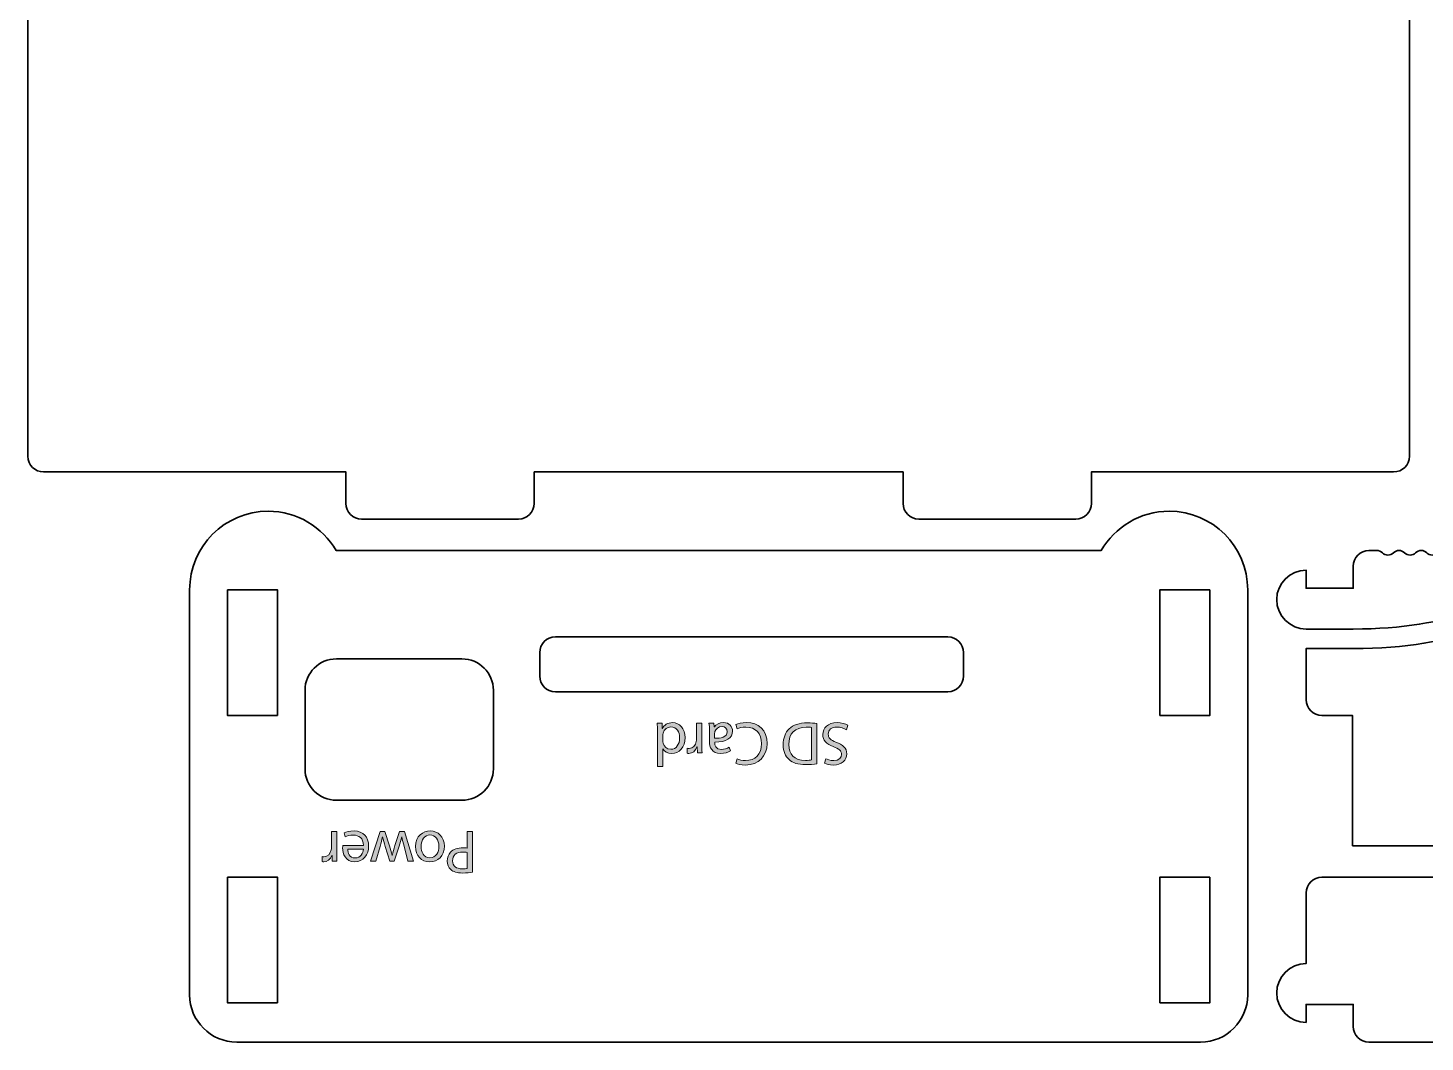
# Model space of a CAD drawing. Header units: inches. Extents: x 51 to 229, y 44 to 173.
# Drawn here: x 50.6 to 139.6, y 43.7 to 108.2 of the extents above; entities that cross this region are included whole.
import ezdxf

# ---------------------------------------------------------------- set-up
doc = ezdxf.new("R2010")
doc.units = ezdxf.units.IN
doc.header["$MEASUREMENT"] = 0
doc.layers.add('Artwork', color=7, linetype='Continuous')

msp = doc.modelspace()

# ---------------------------------------------------------------- hatches: boundary and pattern name
at = {"layer": 'Artwork', "true_color": 0xed1c24}
h = msp.add_hatch(color=240, dxfattribs=at)
h.dxf.hatch_style = 2
edge = h.paths.add_edge_path()
edge.add_spline(control_points=[(90.684, 61.211), (90.684, 61.211), (90.684, 63.481), (90.684, 63.481), (90.684, 63.648), (90.68, 63.838), (90.668, 63.966), (90.668, 63.966), (90.975, 63.966), (90.975, 63.966), (90.975, 63.966), (90.99, 63.641), (90.99, 63.641), (90.99, 63.641), (90.998, 63.641), (90.998, 63.641), (91.103, 63.85), (91.332, 64.009), (91.638, 64.009), (92.092, 64.009), (92.442, 63.625), (92.442, 63.054), (92.446, 62.43), (92.057, 62.045), (91.6, 62.045), (91.312, 62.045), (91.118, 62.181), (91.033, 62.332), (91.033, 62.332), (91.025, 62.332), (91.025, 62.332), (91.025, 62.332), (91.025, 61.211), (91.025, 61.211), (91.025, 61.211), (90.684, 61.211), (90.684, 61.211)], knot_values=[0, 0, 0, 0, 1, 1, 1, 2, 2, 2, 3, 3, 3, 4, 4, 4, 5, 5, 5, 6, 6, 6, 7, 7, 7, 8, 8, 8, 9, 9, 9, 10, 10, 10, 11, 11, 11, 12, 12, 12, 12], degree=3, periodic=1)
edge = h.paths.add_edge_path()
edge.add_spline(control_points=[(91.025, 62.853), (91.025, 62.81), (91.029, 62.752), (91.041, 62.709), (91.091, 62.492), (91.277, 62.313), (91.533, 62.313), (91.887, 62.313), (92.096, 62.624), (92.096, 63.039), (92.096, 63.419), (91.91, 63.734), (91.541, 63.734), (91.312, 63.734), (91.103, 63.582), (91.041, 63.326), (91.029, 63.28), (91.025, 63.233), (91.025, 63.179), (91.025, 63.179), (91.025, 62.853), (91.025, 62.853)], knot_values=[0, 0, 0, 0, 1, 1, 1, 2, 2, 2, 3, 3, 3, 4, 4, 4, 5, 5, 5, 6, 6, 6, 7, 7, 7, 7], degree=3, periodic=1)
h = msp.add_hatch(color=240, dxfattribs=at)
h.dxf.hatch_style = 2
edge = h.paths.add_edge_path()
edge.add_spline(control_points=[(93.511, 62.674), (93.511, 62.453), (93.515, 62.263), (93.527, 62.088), (93.527, 62.088), (93.228, 62.088), (93.228, 62.088), (93.228, 62.088), (93.216, 62.457), (93.216, 62.457), (93.216, 62.457), (93.201, 62.457), (93.201, 62.457), (93.115, 62.205), (92.91, 62.045), (92.681, 62.045), (92.642, 62.045), (92.615, 62.049), (92.583, 62.057), (92.583, 62.057), (92.583, 62.379), (92.583, 62.379), (92.619, 62.371), (92.654, 62.367), (92.7, 62.367), (92.941, 62.367), (93.112, 62.55), (93.158, 62.806), (93.166, 62.853), (93.174, 62.907), (93.174, 62.965), (93.174, 62.965), (93.174, 63.966), (93.174, 63.966), (93.174, 63.966), (93.511, 63.966), (93.511, 63.966), (93.511, 63.966), (93.511, 62.674), (93.511, 62.674)], knot_values=[0, 0, 0, 0, 1, 1, 1, 2, 2, 2, 3, 3, 3, 4, 4, 4, 5, 5, 5, 6, 6, 6, 7, 7, 7, 8, 8, 8, 9, 9, 9, 10, 10, 10, 11, 11, 11, 12, 12, 12, 13, 13, 13, 13], degree=3, periodic=1)
h = msp.add_hatch(color=240, dxfattribs=at)
h.dxf.hatch_style = 2
edge = h.paths.add_edge_path()
edge.add_spline(control_points=[(93.998, 63.516), (93.998, 63.679), (93.99, 63.838), (93.967, 63.966), (93.967, 63.966), (94.278, 63.966), (94.278, 63.966), (94.278, 63.966), (94.305, 63.73), (94.305, 63.73), (94.305, 63.73), (94.316, 63.73), (94.316, 63.73), (94.421, 63.877), (94.623, 64.009), (94.891, 64.009), (95.271, 64.009), (95.465, 63.741), (95.465, 63.47), (95.465, 63.016), (95.062, 62.767), (94.336, 62.771), (94.336, 62.771), (94.336, 62.732), (94.336, 62.732), (94.336, 62.577), (94.379, 62.298), (94.763, 62.298), (94.938, 62.298), (95.12, 62.352), (95.252, 62.438), (95.252, 62.438), (95.33, 62.212), (95.33, 62.212), (95.174, 62.111), (94.949, 62.045), (94.713, 62.045), (94.138, 62.045), (93.998, 62.438), (93.998, 62.814), (93.998, 62.814), (93.998, 63.516), (93.998, 63.516)], knot_values=[0, 0, 0, 0, 1, 1, 1, 2, 2, 2, 3, 3, 3, 4, 4, 4, 5, 5, 5, 6, 6, 6, 7, 7, 7, 8, 8, 8, 9, 9, 9, 10, 10, 10, 11, 11, 11, 12, 12, 12, 13, 13, 13, 14, 14, 14, 14], degree=3, periodic=1)
edge = h.paths.add_edge_path()
edge.add_spline(control_points=[(94.328, 63.008), (94.701, 63), (95.124, 63.066), (95.124, 63.431), (95.124, 63.652), (94.976, 63.757), (94.802, 63.757), (94.557, 63.757), (94.402, 63.602), (94.347, 63.442), (94.336, 63.408), (94.328, 63.369), (94.328, 63.334), (94.328, 63.334), (94.328, 63.008), (94.328, 63.008)], knot_values=[0, 0, 0, 0, 1, 1, 1, 2, 2, 2, 3, 3, 3, 4, 4, 4, 5, 5, 5, 5], degree=3, periodic=1)
h = msp.add_hatch(color=240, dxfattribs=at)
h.dxf.hatch_style = 2
edge = h.paths.add_edge_path()
edge.add_spline(control_points=[(95.684, 63.881), (95.808, 63.943), (96.057, 64.009), (96.375, 64.009), (97.112, 64.009), (97.668, 63.54), (97.668, 62.682), (97.668, 61.863), (97.112, 61.308), (96.301, 61.308), (95.976, 61.308), (95.77, 61.378), (95.681, 61.424), (95.681, 61.424), (95.762, 61.7), (95.762, 61.7), (95.89, 61.638), (96.073, 61.591), (96.29, 61.591), (96.903, 61.591), (97.311, 61.983), (97.311, 62.67), (97.311, 63.311), (96.942, 63.722), (96.305, 63.722), (96.1, 63.722), (95.89, 63.679), (95.754, 63.613), (95.754, 63.613), (95.684, 63.881), (95.684, 63.881)], knot_values=[0, 0, 0, 0, 1, 1, 1, 2, 2, 2, 3, 3, 3, 4, 4, 4, 5, 5, 5, 6, 6, 6, 7, 7, 7, 8, 8, 8, 9, 9, 9, 10, 10, 10, 10], degree=3, periodic=1)
h = msp.add_hatch(color=240, dxfattribs=at)
h.dxf.hatch_style = 2
edge = h.paths.add_edge_path()
edge.add_spline(control_points=[(100.842, 61.385), (100.636, 61.354), (100.391, 61.331), (100.124, 61.331), (99.639, 61.331), (99.293, 61.444), (99.064, 61.657), (98.832, 61.87), (98.696, 62.174), (98.696, 62.596), (98.696, 63.023), (98.827, 63.373), (99.072, 63.613), (99.317, 63.858), (99.72, 63.99), (100.229, 63.99), (100.469, 63.99), (100.671, 63.978), (100.842, 63.959), (100.842, 63.959), (100.842, 61.385), (100.842, 61.385)], knot_values=[0, 0, 0, 0, 1, 1, 1, 2, 2, 2, 3, 3, 3, 4, 4, 4, 5, 5, 5, 6, 6, 6, 7, 7, 7, 7], degree=3, periodic=1)
edge = h.paths.add_edge_path()
edge.add_spline(control_points=[(100.504, 63.698), (100.419, 63.714), (100.295, 63.718), (100.163, 63.718), (99.441, 63.718), (99.049, 63.315), (99.049, 62.608), (99.045, 61.991), (99.394, 61.599), (100.108, 61.599), (100.283, 61.599), (100.415, 61.614), (100.504, 61.634), (100.504, 61.634), (100.504, 63.698), (100.504, 63.698)], knot_values=[0, 0, 0, 0, 1, 1, 1, 2, 2, 2, 3, 3, 3, 4, 4, 4, 5, 5, 5, 5], degree=3, periodic=1)
h = msp.add_hatch(color=240, dxfattribs=at)
h.dxf.hatch_style = 2
edge = h.paths.add_edge_path()
edge.add_spline(control_points=[(102.716, 63.555), (102.565, 63.648), (102.343, 63.726), (102.111, 63.726), (101.765, 63.726), (101.563, 63.543), (101.563, 63.28), (101.563, 63.035), (101.703, 62.895), (102.056, 62.759), (102.483, 62.608), (102.747, 62.387), (102.747, 62.018), (102.747, 61.611), (102.41, 61.308), (101.901, 61.308), (101.633, 61.308), (101.439, 61.37), (101.323, 61.436), (101.323, 61.436), (101.416, 61.711), (101.416, 61.711), (101.501, 61.665), (101.676, 61.587), (101.913, 61.587), (102.27, 61.587), (102.405, 61.801), (102.405, 61.979), (102.405, 62.224), (102.246, 62.344), (101.885, 62.484), (101.443, 62.655), (101.218, 62.868), (101.218, 63.252), (101.218, 63.656), (101.517, 64.009), (102.134, 64.009), (102.386, 64.009), (102.662, 63.931), (102.802, 63.838), (102.802, 63.838), (102.716, 63.555), (102.716, 63.555)], knot_values=[0, 0, 0, 0, 1, 1, 1, 2, 2, 2, 3, 3, 3, 4, 4, 4, 5, 5, 5, 6, 6, 6, 7, 7, 7, 8, 8, 8, 9, 9, 9, 10, 10, 10, 11, 11, 11, 12, 12, 12, 13, 13, 13, 14, 14, 14, 14], degree=3, periodic=1)
h = msp.add_hatch(color=240, dxfattribs=at)
h.dxf.hatch_style = 2
edge = h.paths.add_edge_path()
edge.add_spline(control_points=[(70.254, 55.773), (70.254, 55.551), (70.258, 55.361), (70.269, 55.187), (70.269, 55.187), (69.97, 55.187), (69.97, 55.187), (69.97, 55.187), (69.959, 55.556), (69.959, 55.556), (69.959, 55.556), (69.943, 55.556), (69.943, 55.556), (69.858, 55.303), (69.652, 55.144), (69.423, 55.144), (69.384, 55.144), (69.357, 55.148), (69.326, 55.156), (69.326, 55.156), (69.326, 55.478), (69.326, 55.478), (69.361, 55.47), (69.396, 55.466), (69.442, 55.466), (69.683, 55.466), (69.854, 55.649), (69.9, 55.905), (69.908, 55.951), (69.916, 56.006), (69.916, 56.064), (69.916, 56.064), (69.916, 57.065), (69.916, 57.065), (69.916, 57.065), (70.254, 57.065), (70.254, 57.065), (70.254, 57.065), (70.254, 55.773), (70.254, 55.773)], knot_values=[0, 0, 0, 0, 1, 1, 1, 2, 2, 2, 3, 3, 3, 4, 4, 4, 5, 5, 5, 6, 6, 6, 7, 7, 7, 8, 8, 8, 9, 9, 9, 10, 10, 10, 11, 11, 11, 12, 12, 12, 13, 13, 13, 13], degree=3, periodic=1)
h = msp.add_hatch(color=240, dxfattribs=at)
h.dxf.hatch_style = 2
edge = h.paths.add_edge_path()
edge.add_spline(control_points=[(71.959, 56.188), (71.952, 56.65), (71.657, 56.84), (71.315, 56.84), (71.071, 56.84), (70.923, 56.797), (70.795, 56.743), (70.795, 56.743), (70.737, 56.987), (70.737, 56.987), (70.857, 57.042), (71.063, 57.108), (71.362, 57.108), (71.94, 57.108), (72.285, 56.723), (72.285, 56.157), (72.285, 55.59), (71.952, 55.144), (71.404, 55.144), (70.791, 55.144), (70.628, 55.684), (70.628, 56.029), (70.628, 56.099), (70.636, 56.153), (70.64, 56.188), (70.64, 56.188), (71.959, 56.188), (71.959, 56.188)], knot_values=[0, 0, 0, 0, 1, 1, 1, 2, 2, 2, 3, 3, 3, 4, 4, 4, 5, 5, 5, 6, 6, 6, 7, 7, 7, 8, 8, 8, 9, 9, 9, 9], degree=3, periodic=1)
edge = h.paths.add_edge_path()
edge.add_spline(control_points=[(70.958, 55.944), (70.954, 55.726), (71.047, 55.389), (71.431, 55.389), (71.777, 55.389), (71.928, 55.707), (71.955, 55.944), (71.955, 55.944), (70.958, 55.944), (70.958, 55.944)], knot_values=[0, 0, 0, 0, 1, 1, 1, 2, 2, 2, 3, 3, 3, 3], degree=3, periodic=1)
h = msp.add_hatch(color=240, dxfattribs=at)
h.dxf.hatch_style = 2
edge = h.paths.add_edge_path()
edge.add_spline(control_points=[(74.79, 55.187), (74.79, 55.187), (74.542, 56.142), (74.542, 56.142), (74.488, 56.351), (74.437, 56.545), (74.402, 56.739), (74.402, 56.739), (74.391, 56.739), (74.391, 56.739), (74.348, 56.549), (74.286, 56.347), (74.224, 56.142), (74.224, 56.142), (73.917, 55.187), (73.917, 55.187), (73.917, 55.187), (73.63, 55.187), (73.63, 55.187), (73.63, 55.187), (73.339, 56.126), (73.339, 56.126), (73.269, 56.351), (73.214, 56.549), (73.172, 56.739), (73.172, 56.739), (73.16, 56.739), (73.16, 56.739), (73.129, 56.549), (73.079, 56.351), (73.017, 56.13), (73.017, 56.13), (72.749, 55.187), (72.749, 55.187), (72.749, 55.187), (72.411, 55.187), (72.411, 55.187), (72.411, 55.187), (73.017, 57.065), (73.017, 57.065), (73.017, 57.065), (73.327, 57.065), (73.327, 57.065), (73.327, 57.065), (73.614, 56.169), (73.614, 56.169), (73.68, 55.959), (73.735, 55.773), (73.781, 55.551), (73.781, 55.551), (73.789, 55.551), (73.789, 55.551), (73.836, 55.777), (73.894, 55.971), (73.96, 56.173), (73.96, 56.173), (74.262, 57.065), (74.262, 57.065), (74.262, 57.065), (74.573, 57.065), (74.573, 57.065), (74.573, 57.065), (75.14, 55.187), (75.14, 55.187), (75.14, 55.187), (74.79, 55.187), (74.79, 55.187)], knot_values=[0, 0, 0, 0, 1, 1, 1, 2, 2, 2, 3, 3, 3, 4, 4, 4, 5, 5, 5, 6, 6, 6, 7, 7, 7, 8, 8, 8, 9, 9, 9, 10, 10, 10, 11, 11, 11, 12, 12, 12, 13, 13, 13, 14, 14, 14, 15, 15, 15, 16, 16, 16, 17, 17, 17, 18, 18, 18, 19, 19, 19, 20, 20, 20, 21, 21, 21, 22, 22, 22, 22], degree=3, periodic=1)
h = msp.add_hatch(color=240, dxfattribs=at)
h.dxf.hatch_style = 2
edge = h.paths.add_edge_path()
edge.add_spline(control_points=[(75.272, 56.11), (75.272, 56.805), (75.754, 57.108), (76.208, 57.108), (76.716, 57.108), (77.108, 56.735), (77.108, 56.142), (77.108, 55.513), (76.697, 55.144), (76.177, 55.144), (75.637, 55.144), (75.272, 55.536), (75.272, 56.11)], knot_values=[0, 0, 0, 0, 1, 1, 1, 2, 2, 2, 3, 3, 3, 4, 4, 4, 4], degree=3, periodic=1)
edge = h.paths.add_edge_path()
edge.add_spline(control_points=[(76.763, 56.13), (76.763, 56.541), (76.526, 56.852), (76.192, 56.852), (75.866, 56.852), (75.622, 56.545), (75.622, 56.122), (75.622, 55.804), (75.781, 55.4), (76.184, 55.4), (76.588, 55.4), (76.763, 55.773), (76.763, 56.13)], knot_values=[0, 0, 0, 0, 1, 1, 1, 2, 2, 2, 3, 3, 3, 4, 4, 4, 4], degree=3, periodic=1)
h = msp.add_hatch(color=240, dxfattribs=at)
h.dxf.hatch_style = 2
edge = h.paths.add_edge_path()
edge.add_spline(control_points=[(78.902, 54.48), (78.739, 54.453), (78.526, 54.43), (78.254, 54.43), (77.92, 54.43), (77.676, 54.508), (77.521, 54.647), (77.377, 54.772), (77.292, 54.962), (77.292, 55.195), (77.292, 55.431), (77.361, 55.618), (77.493, 55.753), (77.672, 55.944), (77.963, 56.041), (78.293, 56.041), (78.394, 56.041), (78.487, 56.037), (78.565, 56.017), (78.565, 56.017), (78.565, 57.065), (78.565, 57.065), (78.565, 57.065), (78.902, 57.065), (78.902, 57.065), (78.902, 57.065), (78.902, 54.48), (78.902, 54.48)], knot_values=[0, 0, 0, 0, 1, 1, 1, 2, 2, 2, 3, 3, 3, 4, 4, 4, 5, 5, 5, 6, 6, 6, 7, 7, 7, 8, 8, 8, 9, 9, 9, 9], degree=3, periodic=1)
edge = h.paths.add_edge_path()
edge.add_spline(control_points=[(78.565, 55.742), (78.491, 55.761), (78.398, 55.769), (78.285, 55.769), (77.878, 55.769), (77.629, 55.571), (77.629, 55.21), (77.629, 54.865), (77.874, 54.698), (78.246, 54.698), (78.394, 54.698), (78.506, 54.709), (78.565, 54.725), (78.565, 54.725), (78.565, 55.742), (78.565, 55.742)], knot_values=[0, 0, 0, 0, 1, 1, 1, 2, 2, 2, 3, 3, 3, 4, 4, 4, 5, 5, 5, 5], degree=3, periodic=1)

# ---------------------------------------------------------------- linework, layer by layer
at = {"layer": 'Artwork', "color": 179, "lineweight": 35, "true_color": 0x231f20}
for points in [[(63.292, 72.468), (63.292, 64.467), (66.472, 64.467), (66.472, 72.468), (63.292, 72.468)], [(125.872, 72.468), (125.872, 64.467), (122.693, 64.467), (122.693, 72.468), (125.872, 72.468)], [(63.292, 54.168), (63.292, 46.168), (66.472, 46.168), (66.472, 54.168), (63.292, 54.168)], [(125.872, 54.168), (125.872, 46.168), (122.693, 46.168), (122.693, 54.168), (125.872, 54.168)]]:
    msp.add_lwpolyline(points, dxfattribs=at)
for points, knots in [([(138.582, 80.967), (138.582, 80.415), (138.134, 79.968), (137.582, 79.968), (137.582, 79.968), (118.332, 79.968), (118.332, 79.968), (118.332, 79.968), (118.332, 77.968), (118.332, 77.968), (118.332, 77.416), (117.884, 76.968), (117.332, 76.968), (117.332, 76.968), (107.332, 76.968), (107.332, 76.968), (106.78, 76.968), (106.332, 77.416), (106.332, 77.968), (106.332, 77.968), (106.332, 79.968), (106.332, 79.968), (106.332, 79.968), (82.833, 79.968), (82.833, 79.968), (82.833, 79.968), (82.833, 77.968), (82.833, 77.968), (82.833, 77.416), (82.385, 76.968), (81.833, 76.968), (81.833, 76.968), (71.833, 76.968), (71.833, 76.968), (71.281, 76.968), (70.833, 77.416), (70.833, 77.968), (70.833, 77.968), (70.833, 79.968), (70.833, 79.968), (70.833, 79.968), (51.583, 79.968), (51.583, 79.968), (51.03, 79.968), (50.583, 80.415), (50.583, 80.967), (50.583, 80.967), (50.583, 135.467), (50.583, 135.467), (50.583, 136.019), (51.03, 136.467), (51.583, 136.467), (51.583, 136.467), (70.833, 136.467), (70.833, 136.467), (70.833, 136.467), (70.833, 138.467), (70.833, 138.467), (70.833, 139.019), (71.281, 139.467), (71.833, 139.467), (71.833, 139.467), (81.833, 139.467), (81.833, 139.467), (82.385, 139.467), (82.833, 139.019), (82.833, 138.467), (82.833, 138.467), (82.833, 136.467), (82.833, 136.467), (82.833, 136.467), (106.332, 136.467), (106.332, 136.467), (106.332, 136.467), (106.332, 138.467), (106.332, 138.467), (106.332, 139.019), (106.78, 139.467), (107.332, 139.467), (107.332, 139.467), (117.332, 139.467), (117.332, 139.467), (117.884, 139.467), (118.332, 139.019), (118.332, 138.467), (118.332, 138.467), (118.332, 136.467), (118.332, 136.467), (118.332, 136.467), (137.582, 136.467), (137.582, 136.467), (138.134, 136.467), (138.582, 136.019), (138.582, 135.467), (138.582, 135.467), (138.582, 80.967), (138.582, 80.967)], [0, 0, 0, 0, 1, 1, 1, 2, 2, 2, 3, 3, 3, 4, 4, 4, 5, 5, 5, 6, 6, 6, 7, 7, 7, 8, 8, 8, 9, 9, 9, 10, 10, 10, 11, 11, 11, 12, 12, 12, 13, 13, 13, 14, 14, 14, 15, 15, 15, 16, 16, 16, 17, 17, 17, 18, 18, 18, 19, 19, 19, 20, 20, 20, 21, 21, 21, 22, 22, 22, 23, 23, 23, 24, 24, 24, 25, 25, 25, 26, 26, 26, 27, 27, 27, 28, 28, 28, 29, 29, 29, 30, 30, 30, 31, 31, 31, 32, 32, 32, 32]), ([(128.282, 46.668), (128.282, 45.011), (126.939, 43.668), (125.282, 43.668), (125.282, 43.668), (63.882, 43.668), (63.882, 43.668), (62.226, 43.668), (60.882, 45.011), (60.882, 46.668), (60.882, 46.668), (60.882, 72.468), (60.882, 72.468), (60.882, 75.229), (63.121, 77.468), (65.882, 77.468), (67.732, 77.468), (69.343, 76.461), (70.208, 74.968), (70.208, 74.968), (118.956, 74.968), (118.956, 74.968), (119.822, 76.461), (121.433, 77.468), (123.282, 77.468), (126.044, 77.468), (128.282, 75.229), (128.282, 72.468), (128.282, 72.468), (128.282, 46.668), (128.282, 46.668)], [0, 0, 0, 0, 1, 1, 1, 2, 2, 2, 3, 3, 3, 4, 4, 4, 5, 5, 5, 6, 6, 6, 7, 7, 7, 8, 8, 8, 9, 9, 9, 10, 10, 10, 10]), ([(134.958, 56.167), (134.958, 56.167), (134.958, 64.468), (134.958, 64.468), (134.958, 64.468), (133.007, 64.468), (133.007, 64.468), (132.455, 64.468), (132.008, 64.915), (132.008, 65.468), (132.008, 65.468), (132.008, 68.718), (132.008, 68.718), (132.008, 68.718), (135.008, 68.718), (135.008, 68.718), (138.373, 68.718), (141.081, 69.25), (142.732, 69.884), (144.347, 70.506), (146.874, 70.968), (150.008, 70.968), (150.353, 70.968), (150.633, 71.247), (150.633, 71.593), (150.633, 71.593), (150.633, 71.593), (150.633, 71.593), (150.633, 71.938), (150.353, 72.217), (150.008, 72.217), (146.642, 72.217), (143.934, 71.686), (142.283, 71.051), (140.667, 70.43), (138.141, 69.968), (135.008, 69.968), (135.008, 69.968), (132.008, 69.968), (132.008, 69.968), (130.972, 69.968), (130.132, 70.807), (130.132, 71.843), (130.132, 72.878), (130.972, 73.718), (132.008, 73.718), (132.008, 73.718), (132.008, 72.568), (132.008, 72.568), (132.008, 72.568), (135.008, 72.568), (135.008, 72.568), (135.008, 72.568), (135.008, 73.968), (135.008, 73.968), (135.008, 74.52), (135.455, 74.968), (136.007, 74.968), (136.007, 74.968), (136.508, 74.968), (136.508, 74.968), (136.635, 74.967), (136.763, 74.919), (136.861, 74.821), (137.056, 74.626), (137.373, 74.626), (137.568, 74.821), (137.763, 75.016), (138.08, 75.016), (138.275, 74.821), (138.47, 74.626), (138.787, 74.626), (138.982, 74.821), (139.177, 75.016), (139.494, 75.016), (139.689, 74.821), (139.884, 74.626), (140.201, 74.626), (140.396, 74.821), (140.592, 75.016), (140.908, 75.016), (141.104, 74.821), (141.299, 74.626), (141.615, 74.626), (141.81, 74.821), (141.908, 74.918), (142.036, 74.967), (142.164, 74.967), (142.164, 74.967), (215.551, 74.967), (215.551, 74.967), (215.68, 74.967), (215.808, 74.918), (215.905, 74.821), (216.101, 74.626), (216.417, 74.626), (216.612, 74.821), (216.807, 75.016), (217.124, 75.016), (217.319, 74.821), (217.514, 74.626), (217.831, 74.626), (218.026, 74.821), (218.221, 75.016), (218.538, 75.016), (218.733, 74.821), (218.928, 74.626), (219.245, 74.626), (219.44, 74.821), (219.635, 75.016), (219.952, 75.016), (220.147, 74.821), (220.342, 74.626), (220.659, 74.626), (220.854, 74.821), (220.952, 74.919), (221.08, 74.967), (221.208, 74.968), (221.208, 74.968), (221.708, 74.968), (221.708, 74.968), (222.26, 74.968), (222.708, 74.52), (222.708, 73.968), (222.708, 73.968), (222.708, 72.568), (222.708, 72.568), (222.708, 72.568), (225.857, 72.568), (225.857, 72.568), (225.857, 72.568), (225.857, 73.718), (225.857, 73.718), (226.893, 73.718), (227.732, 72.878), (227.732, 71.843), (227.732, 70.807), (226.893, 69.968), (225.857, 69.968), (225.857, 69.968), (222.708, 69.968), (222.708, 69.968), (219.574, 69.968), (217.048, 70.43), (215.432, 71.051), (213.781, 71.686), (211.074, 72.217), (207.708, 72.217), (207.363, 72.217), (207.083, 71.938), (207.083, 71.593), (207.083, 71.593), (207.083, 71.593), (207.083, 71.593), (207.083, 71.247), (207.363, 70.968), (207.708, 70.968), (210.842, 70.968), (213.368, 70.506), (214.983, 69.884), (216.634, 69.25), (219.342, 68.718), (222.708, 68.718), (222.708, 68.718), (225.857, 68.718), (225.857, 68.718), (225.857, 68.718), (225.857, 65.468), (225.857, 65.468), (225.857, 64.915), (225.41, 64.468), (224.858, 64.468), (224.858, 64.468), (222.757, 64.468), (222.757, 64.468), (222.757, 64.468), (222.757, 54.168), (222.757, 54.168), (222.757, 54.168), (224.858, 54.168), (224.858, 54.168), (225.41, 54.168), (225.857, 53.72), (225.857, 53.168), (225.857, 53.168), (225.857, 48.668), (225.857, 48.668), (226.893, 48.668), (227.732, 47.829), (227.732, 46.793), (227.732, 45.757), (226.893, 44.918), (225.857, 44.918), (225.857, 44.918), (225.857, 46.068), (225.857, 46.068), (225.857, 46.068), (222.708, 46.068), (222.708, 46.068), (222.708, 46.068), (222.708, 44.668), (222.708, 44.668), (222.708, 44.116), (222.26, 43.668), (221.708, 43.668), (221.708, 43.668), (136.007, 43.668), (136.007, 43.668), (135.455, 43.668), (135.008, 44.116), (135.008, 44.668), (135.008, 44.668), (135.008, 46.068), (135.008, 46.068), (135.008, 46.068), (132.008, 46.068), (132.008, 46.068), (132.008, 46.068), (132.008, 44.918), (132.008, 44.918), (130.972, 44.918), (130.132, 45.757), (130.132, 46.793), (130.132, 47.829), (130.972, 48.668), (132.008, 48.668), (132.008, 48.668), (132.008, 53.167), (132.008, 53.167), (132.008, 53.72), (132.455, 54.168), (133.007, 54.168), (133.007, 54.168), (171.508, 54.168), (171.508, 54.168), (172.06, 54.168), (172.508, 54.616), (172.508, 55.168), (172.508, 55.72), (172.06, 56.168), (171.508, 56.168), (171.508, 56.168), (134.958, 56.167), (134.958, 56.167)], [0, 0, 0, 0, 1, 1, 1, 2, 2, 2, 3, 3, 3, 4, 4, 4, 5, 5, 5, 6, 6, 6, 7, 7, 7, 8, 8, 8, 9, 9, 9, 10, 10, 10, 11, 11, 11, 12, 12, 12, 13, 13, 13, 14, 14, 14, 15, 15, 15, 16, 16, 16, 17, 17, 17, 18, 18, 18, 19, 19, 19, 20, 20, 20, 21, 21, 21, 22, 22, 22, 23, 23, 23, 24, 24, 24, 25, 25, 25, 26, 26, 26, 27, 27, 27, 28, 28, 28, 29, 29, 29, 30, 30, 30, 31, 31, 31, 32, 32, 32, 33, 33, 33, 34, 34, 34, 35, 35, 35, 36, 36, 36, 37, 37, 37, 38, 38, 38, 39, 39, 39, 40, 40, 40, 41, 41, 41, 42, 42, 42, 43, 43, 43, 44, 44, 44, 45, 45, 45, 46, 46, 46, 47, 47, 47, 48, 48, 48, 49, 49, 49, 50, 50, 50, 51, 51, 51, 52, 52, 52, 53, 53, 53, 54, 54, 54, 55, 55, 55, 56, 56, 56, 57, 57, 57, 58, 58, 58, 59, 59, 59, 60, 60, 60, 61, 61, 61, 62, 62, 62, 63, 63, 63, 64, 64, 64, 65, 65, 65, 66, 66, 66, 67, 67, 67, 68, 68, 68, 69, 69, 69, 70, 70, 70, 71, 71, 71, 72, 72, 72, 73, 73, 73, 74, 74, 74, 75, 75, 75, 76, 76, 76, 77, 77, 77, 78, 78, 78, 79, 79, 79, 80, 80, 80, 81, 81, 81, 81]), ([(110.182, 66.968), (110.182, 66.416), (109.735, 65.968), (109.183, 65.968), (109.183, 65.968), (84.182, 65.968), (84.182, 65.968), (83.63, 65.968), (83.182, 66.416), (83.182, 66.968), (83.182, 66.968), (83.182, 68.468), (83.182, 68.468), (83.182, 69.02), (83.63, 69.468), (84.182, 69.468), (84.182, 69.468), (109.183, 69.468), (109.183, 69.468), (109.735, 69.468), (110.182, 69.02), (110.182, 68.468), (110.182, 68.468), (110.182, 66.968), (110.182, 66.968)], [0, 0, 0, 0, 1, 1, 1, 2, 2, 2, 3, 3, 3, 4, 4, 4, 5, 5, 5, 6, 6, 6, 7, 7, 7, 8, 8, 8, 8]), ([(70.232, 59.068), (69.128, 59.068), (68.232, 59.963), (68.232, 61.068), (68.232, 61.068), (68.232, 66.067), (68.232, 66.067), (68.232, 67.172), (69.128, 68.068), (70.232, 68.068), (70.232, 68.068), (78.232, 68.068), (78.232, 68.068), (79.337, 68.068), (80.232, 67.172), (80.232, 66.067), (80.232, 66.067), (80.232, 61.068), (80.232, 61.068), (80.232, 59.963), (79.337, 59.068), (78.232, 59.068), (78.232, 59.068), (70.232, 59.068), (70.232, 59.068)], [0, 0, 0, 0, 1, 1, 1, 2, 2, 2, 3, 3, 3, 4, 4, 4, 5, 5, 5, 6, 6, 6, 7, 7, 7, 8, 8, 8, 8])]:
    msp.add_open_spline(points, degree=3, knots=knots, dxfattribs=at)
at = {"layer": 'Artwork', "lineweight": 0}
for points, knots in [([(90.684, 61.211), (90.684, 61.211), (90.684, 63.481), (90.684, 63.481), (90.684, 63.648), (90.68, 63.838), (90.668, 63.966), (90.668, 63.966), (90.975, 63.966), (90.975, 63.966), (90.975, 63.966), (90.99, 63.641), (90.99, 63.641), (90.99, 63.641), (90.998, 63.641), (90.998, 63.641), (91.103, 63.85), (91.332, 64.009), (91.638, 64.009), (92.092, 64.009), (92.442, 63.625), (92.442, 63.054), (92.446, 62.43), (92.057, 62.045), (91.6, 62.045), (91.312, 62.045), (91.118, 62.181), (91.033, 62.332), (91.033, 62.332), (91.025, 62.332), (91.025, 62.332), (91.025, 62.332), (91.025, 61.211), (91.025, 61.211), (91.025, 61.211), (90.684, 61.211), (90.684, 61.211)], [0, 0, 0, 0, 1, 1, 1, 2, 2, 2, 3, 3, 3, 4, 4, 4, 5, 5, 5, 6, 6, 6, 7, 7, 7, 8, 8, 8, 9, 9, 9, 10, 10, 10, 11, 11, 11, 12, 12, 12, 12]), ([(91.025, 62.853), (91.025, 62.81), (91.029, 62.752), (91.041, 62.709), (91.091, 62.492), (91.277, 62.313), (91.533, 62.313), (91.887, 62.313), (92.096, 62.624), (92.096, 63.039), (92.096, 63.419), (91.91, 63.734), (91.541, 63.734), (91.312, 63.734), (91.103, 63.582), (91.041, 63.326), (91.029, 63.28), (91.025, 63.233), (91.025, 63.179), (91.025, 63.179), (91.025, 62.853), (91.025, 62.853)], [0, 0, 0, 0, 1, 1, 1, 2, 2, 2, 3, 3, 3, 4, 4, 4, 5, 5, 5, 6, 6, 6, 7, 7, 7, 7]), ([(93.511, 62.674), (93.511, 62.453), (93.515, 62.263), (93.527, 62.088), (93.527, 62.088), (93.228, 62.088), (93.228, 62.088), (93.228, 62.088), (93.216, 62.457), (93.216, 62.457), (93.216, 62.457), (93.201, 62.457), (93.201, 62.457), (93.115, 62.205), (92.91, 62.045), (92.681, 62.045), (92.642, 62.045), (92.615, 62.049), (92.583, 62.057), (92.583, 62.057), (92.583, 62.379), (92.583, 62.379), (92.619, 62.371), (92.654, 62.367), (92.7, 62.367), (92.941, 62.367), (93.112, 62.55), (93.158, 62.806), (93.166, 62.853), (93.174, 62.907), (93.174, 62.965), (93.174, 62.965), (93.174, 63.966), (93.174, 63.966), (93.174, 63.966), (93.511, 63.966), (93.511, 63.966), (93.511, 63.966), (93.511, 62.674), (93.511, 62.674)], [0, 0, 0, 0, 1, 1, 1, 2, 2, 2, 3, 3, 3, 4, 4, 4, 5, 5, 5, 6, 6, 6, 7, 7, 7, 8, 8, 8, 9, 9, 9, 10, 10, 10, 11, 11, 11, 12, 12, 12, 13, 13, 13, 13]), ([(93.998, 63.516), (93.998, 63.679), (93.99, 63.838), (93.967, 63.966), (93.967, 63.966), (94.278, 63.966), (94.278, 63.966), (94.278, 63.966), (94.305, 63.73), (94.305, 63.73), (94.305, 63.73), (94.316, 63.73), (94.316, 63.73), (94.421, 63.877), (94.623, 64.009), (94.891, 64.009), (95.271, 64.009), (95.465, 63.741), (95.465, 63.47), (95.465, 63.016), (95.062, 62.767), (94.336, 62.771), (94.336, 62.771), (94.336, 62.732), (94.336, 62.732), (94.336, 62.577), (94.379, 62.298), (94.763, 62.298), (94.938, 62.298), (95.12, 62.352), (95.252, 62.438), (95.252, 62.438), (95.33, 62.212), (95.33, 62.212), (95.174, 62.111), (94.949, 62.045), (94.713, 62.045), (94.138, 62.045), (93.998, 62.438), (93.998, 62.814), (93.998, 62.814), (93.998, 63.516), (93.998, 63.516)], [0, 0, 0, 0, 1, 1, 1, 2, 2, 2, 3, 3, 3, 4, 4, 4, 5, 5, 5, 6, 6, 6, 7, 7, 7, 8, 8, 8, 9, 9, 9, 10, 10, 10, 11, 11, 11, 12, 12, 12, 13, 13, 13, 14, 14, 14, 14]), ([(94.328, 63.008), (94.701, 63), (95.124, 63.066), (95.124, 63.431), (95.124, 63.652), (94.976, 63.757), (94.802, 63.757), (94.557, 63.757), (94.402, 63.602), (94.347, 63.442), (94.336, 63.408), (94.328, 63.369), (94.328, 63.334), (94.328, 63.334), (94.328, 63.008), (94.328, 63.008)], [0, 0, 0, 0, 1, 1, 1, 2, 2, 2, 3, 3, 3, 4, 4, 4, 5, 5, 5, 5]), ([(95.684, 63.881), (95.808, 63.943), (96.057, 64.009), (96.375, 64.009), (97.112, 64.009), (97.668, 63.54), (97.668, 62.682), (97.668, 61.863), (97.112, 61.308), (96.301, 61.308), (95.976, 61.308), (95.77, 61.378), (95.681, 61.424), (95.681, 61.424), (95.762, 61.7), (95.762, 61.7), (95.89, 61.638), (96.073, 61.591), (96.29, 61.591), (96.903, 61.591), (97.311, 61.983), (97.311, 62.67), (97.311, 63.311), (96.942, 63.722), (96.305, 63.722), (96.1, 63.722), (95.89, 63.679), (95.754, 63.613), (95.754, 63.613), (95.684, 63.881), (95.684, 63.881)], [0, 0, 0, 0, 1, 1, 1, 2, 2, 2, 3, 3, 3, 4, 4, 4, 5, 5, 5, 6, 6, 6, 7, 7, 7, 8, 8, 8, 9, 9, 9, 10, 10, 10, 10]), ([(100.842, 61.385), (100.636, 61.354), (100.391, 61.331), (100.124, 61.331), (99.639, 61.331), (99.293, 61.444), (99.064, 61.657), (98.832, 61.87), (98.696, 62.174), (98.696, 62.596), (98.696, 63.023), (98.827, 63.373), (99.072, 63.613), (99.317, 63.858), (99.72, 63.99), (100.229, 63.99), (100.469, 63.99), (100.671, 63.978), (100.842, 63.959), (100.842, 63.959), (100.842, 61.385), (100.842, 61.385)], [0, 0, 0, 0, 1, 1, 1, 2, 2, 2, 3, 3, 3, 4, 4, 4, 5, 5, 5, 6, 6, 6, 7, 7, 7, 7]), ([(100.504, 63.698), (100.419, 63.714), (100.295, 63.718), (100.163, 63.718), (99.441, 63.718), (99.049, 63.315), (99.049, 62.608), (99.045, 61.991), (99.394, 61.599), (100.108, 61.599), (100.283, 61.599), (100.415, 61.614), (100.504, 61.634), (100.504, 61.634), (100.504, 63.698), (100.504, 63.698)], [0, 0, 0, 0, 1, 1, 1, 2, 2, 2, 3, 3, 3, 4, 4, 4, 5, 5, 5, 5]), ([(102.716, 63.555), (102.565, 63.648), (102.343, 63.726), (102.111, 63.726), (101.765, 63.726), (101.563, 63.543), (101.563, 63.28), (101.563, 63.035), (101.703, 62.895), (102.056, 62.759), (102.483, 62.608), (102.747, 62.387), (102.747, 62.018), (102.747, 61.611), (102.41, 61.308), (101.901, 61.308), (101.633, 61.308), (101.439, 61.37), (101.323, 61.436), (101.323, 61.436), (101.416, 61.711), (101.416, 61.711), (101.501, 61.665), (101.676, 61.587), (101.913, 61.587), (102.27, 61.587), (102.405, 61.801), (102.405, 61.979), (102.405, 62.224), (102.246, 62.344), (101.885, 62.484), (101.443, 62.655), (101.218, 62.868), (101.218, 63.252), (101.218, 63.656), (101.517, 64.009), (102.134, 64.009), (102.386, 64.009), (102.662, 63.931), (102.802, 63.838), (102.802, 63.838), (102.716, 63.555), (102.716, 63.555)], [0, 0, 0, 0, 1, 1, 1, 2, 2, 2, 3, 3, 3, 4, 4, 4, 5, 5, 5, 6, 6, 6, 7, 7, 7, 8, 8, 8, 9, 9, 9, 10, 10, 10, 11, 11, 11, 12, 12, 12, 13, 13, 13, 14, 14, 14, 14]), ([(70.254, 55.773), (70.254, 55.551), (70.258, 55.361), (70.269, 55.187), (70.269, 55.187), (69.97, 55.187), (69.97, 55.187), (69.97, 55.187), (69.959, 55.556), (69.959, 55.556), (69.959, 55.556), (69.943, 55.556), (69.943, 55.556), (69.858, 55.303), (69.652, 55.144), (69.423, 55.144), (69.384, 55.144), (69.357, 55.148), (69.326, 55.156), (69.326, 55.156), (69.326, 55.478), (69.326, 55.478), (69.361, 55.47), (69.396, 55.466), (69.442, 55.466), (69.683, 55.466), (69.854, 55.649), (69.9, 55.905), (69.908, 55.951), (69.916, 56.006), (69.916, 56.064), (69.916, 56.064), (69.916, 57.065), (69.916, 57.065), (69.916, 57.065), (70.254, 57.065), (70.254, 57.065), (70.254, 57.065), (70.254, 55.773), (70.254, 55.773)], [0, 0, 0, 0, 1, 1, 1, 2, 2, 2, 3, 3, 3, 4, 4, 4, 5, 5, 5, 6, 6, 6, 7, 7, 7, 8, 8, 8, 9, 9, 9, 10, 10, 10, 11, 11, 11, 12, 12, 12, 13, 13, 13, 13]), ([(71.959, 56.188), (71.952, 56.65), (71.657, 56.84), (71.315, 56.84), (71.071, 56.84), (70.923, 56.797), (70.795, 56.743), (70.795, 56.743), (70.737, 56.987), (70.737, 56.987), (70.857, 57.042), (71.063, 57.108), (71.362, 57.108), (71.94, 57.108), (72.285, 56.723), (72.285, 56.157), (72.285, 55.59), (71.952, 55.144), (71.404, 55.144), (70.791, 55.144), (70.628, 55.684), (70.628, 56.029), (70.628, 56.099), (70.636, 56.153), (70.64, 56.188), (70.64, 56.188), (71.959, 56.188), (71.959, 56.188)], [0, 0, 0, 0, 1, 1, 1, 2, 2, 2, 3, 3, 3, 4, 4, 4, 5, 5, 5, 6, 6, 6, 7, 7, 7, 8, 8, 8, 9, 9, 9, 9]), ([(74.79, 55.187), (74.79, 55.187), (74.542, 56.142), (74.542, 56.142), (74.488, 56.351), (74.437, 56.545), (74.402, 56.739), (74.402, 56.739), (74.391, 56.739), (74.391, 56.739), (74.348, 56.549), (74.286, 56.347), (74.224, 56.142), (74.224, 56.142), (73.917, 55.187), (73.917, 55.187), (73.917, 55.187), (73.63, 55.187), (73.63, 55.187), (73.63, 55.187), (73.339, 56.126), (73.339, 56.126), (73.269, 56.351), (73.214, 56.549), (73.172, 56.739), (73.172, 56.739), (73.16, 56.739), (73.16, 56.739), (73.129, 56.549), (73.079, 56.351), (73.017, 56.13), (73.017, 56.13), (72.749, 55.187), (72.749, 55.187), (72.749, 55.187), (72.411, 55.187), (72.411, 55.187), (72.411, 55.187), (73.017, 57.065), (73.017, 57.065), (73.017, 57.065), (73.327, 57.065), (73.327, 57.065), (73.327, 57.065), (73.614, 56.169), (73.614, 56.169), (73.68, 55.959), (73.735, 55.773), (73.781, 55.551), (73.781, 55.551), (73.789, 55.551), (73.789, 55.551), (73.836, 55.777), (73.894, 55.971), (73.96, 56.173), (73.96, 56.173), (74.262, 57.065), (74.262, 57.065), (74.262, 57.065), (74.573, 57.065), (74.573, 57.065), (74.573, 57.065), (75.14, 55.187), (75.14, 55.187), (75.14, 55.187), (74.79, 55.187), (74.79, 55.187)], [0, 0, 0, 0, 1, 1, 1, 2, 2, 2, 3, 3, 3, 4, 4, 4, 5, 5, 5, 6, 6, 6, 7, 7, 7, 8, 8, 8, 9, 9, 9, 10, 10, 10, 11, 11, 11, 12, 12, 12, 13, 13, 13, 14, 14, 14, 15, 15, 15, 16, 16, 16, 17, 17, 17, 18, 18, 18, 19, 19, 19, 20, 20, 20, 21, 21, 21, 22, 22, 22, 22]), ([(75.272, 56.11), (75.272, 56.805), (75.754, 57.108), (76.208, 57.108), (76.716, 57.108), (77.108, 56.735), (77.108, 56.142), (77.108, 55.513), (76.697, 55.144), (76.177, 55.144), (75.637, 55.144), (75.272, 55.536), (75.272, 56.11)], [0, 0, 0, 0, 1, 1, 1, 2, 2, 2, 3, 3, 3, 4, 4, 4, 4]), ([(78.902, 54.48), (78.739, 54.453), (78.526, 54.43), (78.254, 54.43), (77.92, 54.43), (77.676, 54.508), (77.521, 54.647), (77.377, 54.772), (77.292, 54.962), (77.292, 55.195), (77.292, 55.431), (77.361, 55.618), (77.493, 55.753), (77.672, 55.944), (77.963, 56.041), (78.293, 56.041), (78.394, 56.041), (78.487, 56.037), (78.565, 56.017), (78.565, 56.017), (78.565, 57.065), (78.565, 57.065), (78.565, 57.065), (78.902, 57.065), (78.902, 57.065), (78.902, 57.065), (78.902, 54.48), (78.902, 54.48)], [0, 0, 0, 0, 1, 1, 1, 2, 2, 2, 3, 3, 3, 4, 4, 4, 5, 5, 5, 6, 6, 6, 7, 7, 7, 8, 8, 8, 9, 9, 9, 9]), ([(76.763, 56.13), (76.763, 56.541), (76.526, 56.852), (76.192, 56.852), (75.866, 56.852), (75.622, 56.545), (75.622, 56.122), (75.622, 55.804), (75.781, 55.4), (76.184, 55.4), (76.588, 55.4), (76.763, 55.773), (76.763, 56.13)], [0, 0, 0, 0, 1, 1, 1, 2, 2, 2, 3, 3, 3, 4, 4, 4, 4]), ([(70.958, 55.944), (70.954, 55.726), (71.047, 55.389), (71.431, 55.389), (71.777, 55.389), (71.928, 55.707), (71.955, 55.944), (71.955, 55.944), (70.958, 55.944), (70.958, 55.944)], [0, 0, 0, 0, 1, 1, 1, 2, 2, 2, 3, 3, 3, 3]), ([(78.565, 55.742), (78.491, 55.761), (78.398, 55.769), (78.285, 55.769), (77.878, 55.769), (77.629, 55.571), (77.629, 55.21), (77.629, 54.865), (77.874, 54.698), (78.246, 54.698), (78.394, 54.698), (78.506, 54.709), (78.565, 54.725), (78.565, 54.725), (78.565, 55.742), (78.565, 55.742)], [0, 0, 0, 0, 1, 1, 1, 2, 2, 2, 3, 3, 3, 4, 4, 4, 5, 5, 5, 5])]:
    msp.add_open_spline(points, degree=3, knots=knots, dxfattribs=at)

doc.saveas('drawing.dxf')
